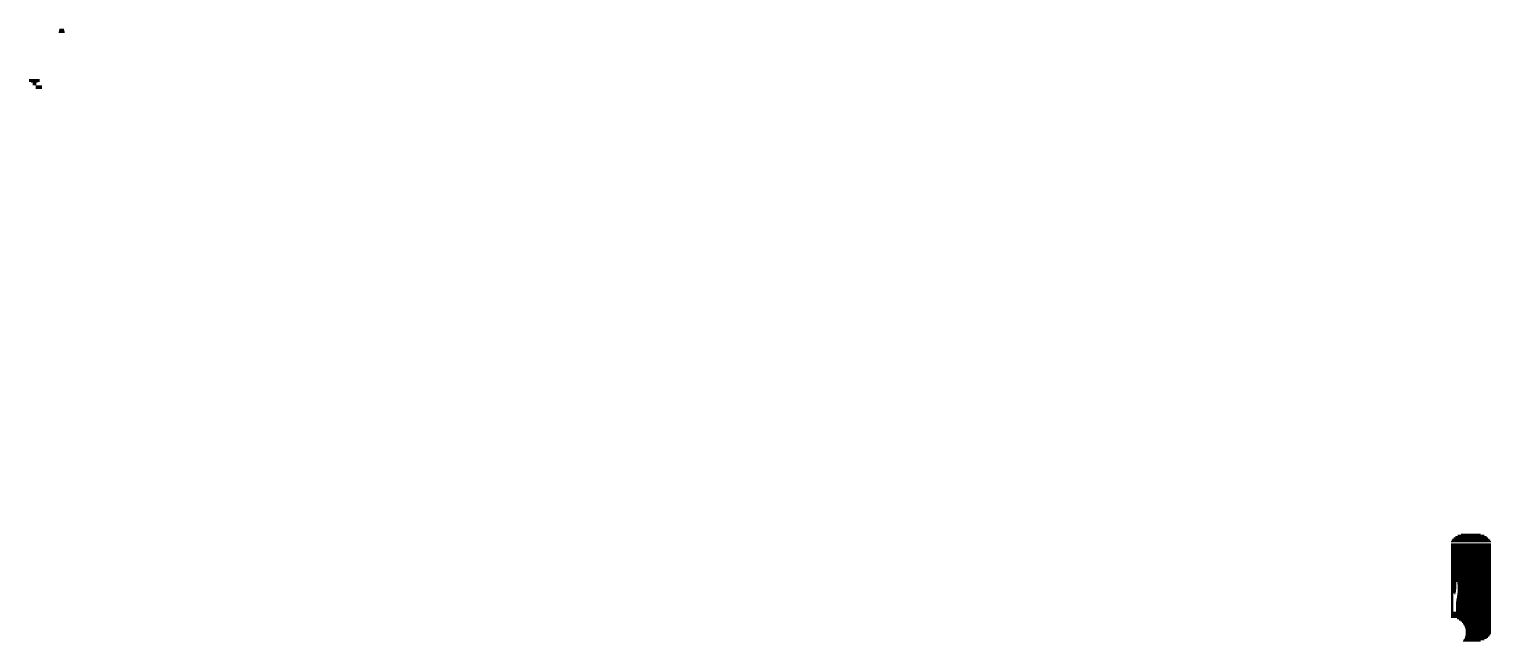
# Paper-space layout 'Layout1' of a CAD drawing. Extents: x 87 to 234, y 11 to 73.
import ezdxf

# ---------------------------------------------------------------- set-up
doc = ezdxf.new("R2010")
doc.units = 0
doc.header["$LTSCALE"] = 2
doc.layers.get('0').update_dxf_attribs({"color": 16, "linetype": 'CONTINUOUS'})
doc.layers.add('VEILIG', color=7, linetype='CONTINUOUS')

# ---------------------------------------------------------------- blocks, each defined once
blk = doc.blocks.new('*X')
at = {"color": 0}
for p, q in [((89.71, 72.44), (90.29, 72.44)), ((89.73, 72.5), (90.28, 72.5)), ((89.74, 72.56), (90.26, 72.56)), ((89.76, 72.62), (90.24, 72.62)), ((89.77, 72.69), (90.23, 72.69)), ((89.79, 72.75), (90.21, 72.75)), ((86.73, 67.69), (87.77, 67.69)), ((86.73, 67.62), (87.77, 67.62)), ((86.73, 67.56), (87.77, 67.56)), ((86.73, 67.5), (87.77, 67.5)), ((86.94, 67.44), (87.56, 67.44)), ((87.08, 67.38), (87.42, 67.38)), ((87.08, 67.31), (87.42, 67.31)), ((87.08, 67.25), (87.42, 67.25)), ((87.08, 67.19), (87.42, 67.19)), ((87.4, 67.06), (87.42, 67.06)), ((87.4, 67), (87.42, 67)), ((87.4, 66.94), (87.42, 66.94)), ((87.4, 66.88), (87.42, 66.88)), ((87.4, 66.81), (87.42, 66.81)), ((87.42, 67.06), (88, 67.06)), ((87.42, 67), (88, 67)), ((87.42, 66.94), (88, 66.94)), ((87.42, 66.88), (88, 66.88)), ((87.42, 66.81), (88, 66.81)), ((230, 20.88), (234, 20.88)), ((230, 20.75), (234, 20.75)), ((230, 20.62), (234, 20.62)), ((230.01, 21.12), (233.99, 21.12)), ((230.06, 21.25), (233.94, 21.25)), ((230.15, 21.38), (233.85, 21.38)), ((230.28, 21.5), (233.72, 21.5)), ((230.44, 21.62), (233.56, 21.62)), ((230.68, 21.75), (233.32, 21.75)), ((231.02, 21.88), (232.98, 21.88)), ((230, 20.5), (234, 20.5)), ((230, 20.38), (234, 20.38)), ((230, 20.25), (234, 20.25)), ((230, 20.12), (234, 20.12)), ((230, 20), (234, 20)), ((230, 19.88), (234, 19.88)), ((230, 19.75), (234, 19.75)), ((230, 19.62), (234, 19.62)), ((230, 19.5), (234, 19.5)), ((230, 19.38), (234, 19.38)), ((230, 19.25), (234, 19.25)), ((230, 19.12), (234, 19.12)), ((230, 19), (234, 19)), ((230, 18.88), (234, 18.88)), ((230, 18.75), (234, 18.75)), ((230, 18.62), (234, 18.62)), ((230, 18.5), (234, 18.5)), ((230, 18.38), (234, 18.38)), ((230, 18.25), (234, 18.25)), ((230, 18.12), (234, 18.12)), ((230, 18), (234, 18)), ((230, 17.88), (234, 17.88)), ((230, 17.75), (234, 17.75)), ((230, 17.62), (234, 17.62)), ((230, 17.5), (234, 17.5)), ((230, 17.38), (234, 17.38)), ((230, 17.25), (234, 17.25)), ((230, 17.12), (234, 17.12)), ((230, 17), (230.52, 17)), ((230, 16.88), (230.53, 16.88)), ((230, 16.75), (230.53, 16.75)), ((230, 16.62), (230.53, 16.62)), ((230, 16.5), (230.52, 16.5)), ((230, 16.38), (230.51, 16.38)), ((230, 16.25), (230.49, 16.25)), ((230.64, 17), (234, 17)), ((230.66, 16.88), (234, 16.88)), ((230.67, 16.75), (234, 16.75)), ((230.67, 16.62), (234, 16.62)), ((230.68, 16.5), (234, 16.5)), ((230.68, 16.38), (234, 16.38)), ((230.68, 16.25), (234, 16.25)), ((230, 16.12), (230.47, 16.12)), ((230, 16), (230.44, 16)), ((230, 15.88), (230.2, 15.88)), ((230, 15.75), (230.2, 15.75)), ((230, 15.62), (230.2, 15.62)), ((230, 15.5), (230.2, 15.5)), ((230, 15.38), (230.2, 15.38)), ((230, 15.25), (230.2, 15.25)), ((230, 15.12), (230.2, 15.12)), ((230, 15), (230.2, 15)), ((230, 14.88), (230.2, 14.88)), ((230, 14.75), (230.2, 14.75)), ((230.34, 15.88), (230.4, 15.88)), ((230.51, 15), (234, 15)), ((230.51, 14.88), (234, 14.88)), ((230.51, 14.75), (234, 14.75)), ((230.54, 15.12), (234, 15.12)), ((230.56, 15.25), (234, 15.25)), ((230.59, 15.38), (234, 15.38)), ((230.61, 15.5), (234, 15.5)), ((230.63, 15.62), (234, 15.62)), ((230.64, 15.75), (234, 15.75)), ((230.66, 15.88), (234, 15.88)), ((230.67, 16.12), (234, 16.12)), ((230.67, 16), (234, 16)), ((230, 14.62), (230.2, 14.62)), ((230, 14.5), (230.2, 14.5)), ((230, 14.38), (230.2, 14.38)), ((230, 14.25), (230.2, 14.25)), ((230, 14.12), (230.2, 14.12)), ((230, 14), (234, 14)), ((230, 13.88), (234, 13.88)), ((230, 13.75), (234, 13.75)), ((230, 13.62), (234, 13.62)), ((230, 13.5), (234, 13.5)), ((230.51, 14.62), (234, 14.62)), ((230.51, 14.5), (234, 14.5)), ((230.51, 14.38), (234, 14.38)), ((230.51, 14.25), (234, 14.25)), ((230.51, 14.12), (234, 14.12)), ((230.6, 13.38), (234, 13.38)), ((230.83, 13.25), (234, 13.25)), ((230.99, 13.12), (234, 13.12)), ((231.12, 13), (234, 13)), ((231.22, 12.88), (234, 12.88)), ((231.3, 12.75), (234, 12.75)), ((231.36, 12.62), (234, 12.62)), ((231.41, 12.5), (234, 12.5)), ((231.45, 12.38), (234, 12.38)), ((231.48, 12.25), (234, 12.25)), ((231.49, 12.12), (234, 12.12)), ((231.5, 12), (234, 12)), ((231.5, 11.88), (233.99, 11.88)), ((231.22, 11.12), (232.98, 11.12)), ((231.3, 11.25), (233.32, 11.25)), ((231.37, 11.38), (233.56, 11.38)), ((231.42, 11.5), (233.72, 11.5)), ((231.45, 11.62), (233.85, 11.62)), ((231.48, 11.75), (233.94, 11.75))]:
    blk.add_line(p, q, dxfattribs=at)

psp = doc.layouts.get("Layout1")

# ---------------------------------------------------------------- block references
at = {"layer": 'VEILIG', "color": 0}
psp.add_blockref('*X', (0, 0), dxfattribs=at)
psp.add_blockref('*X', (0, 0), dxfattribs=at)
psp.add_blockref('*X', (0, 0), dxfattribs=at)
psp.add_blockref('*X', (0, 0), dxfattribs=at)

doc.saveas('drawing.dxf')
